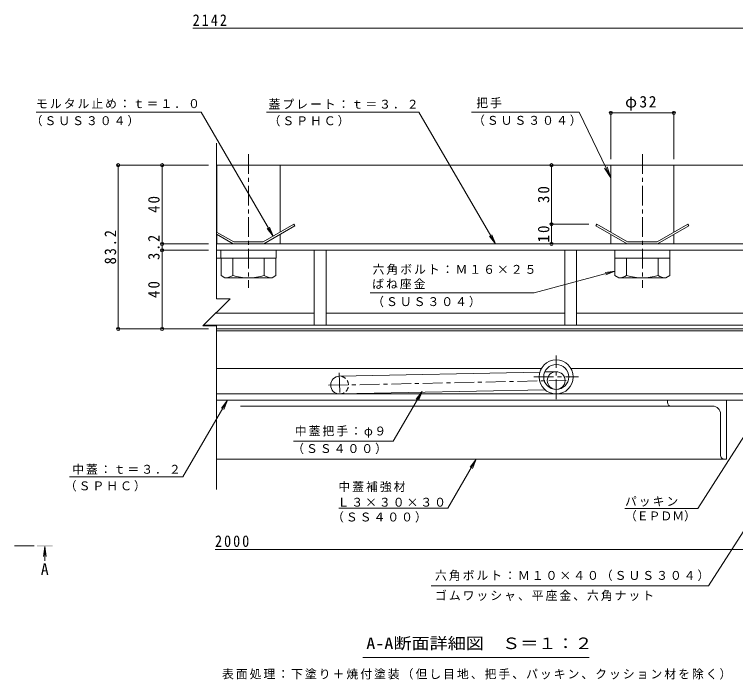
# Model space of a CAD drawing. Units: millimetres on the paper, enlarged 10 times, with parts at other scales. Extents: x -2685 to 2789, y -1962 to 1706.
# Drawn here: x -93 to 1738, y 16 to 1706 of the extents above; entities that cross this region are included whole.
import ezdxf
from ezdxf.enums import TextEntityAlignment as Align

# ---------------------------------------------------------------- set-up
doc = ezdxf.new("R2010")
doc.units = ezdxf.units.MM
doc.header["$LTSCALE"] = 10
doc.header["$PDMODE"] = 32
doc.header["$PDSIZE"] = 8
doc.linetypes.add('CHAIN1', pattern=[8, 5, -1, 1, -1])
doc.linetypes.add('DASHED1', pattern=[1.8, 1.2, -0.6])
for name, color, linetype, lineweight in [('0-2_仕上', 4, 'Continuous', 9), ('0-5_寸法', 7, 'Continuous', 9), ('D-2', 3, 'Continuous', 9), ('D-3', 4, 'Continuous', 9), ('D-5', 7, 'Continuous', 9), ('D-6', 6, 'Continuous', 9), ('D-8', 5, 'Continuous', 5), ('D-9', 134, 'Continuous', 5), ('D-A', 3, 'Continuous', 9), ('D-B', 6, 'Continuous', 9), ('D-C', 2, 'Continuous', 9), ('D-D', 2, 'Continuous', 9), ('D-F', 7, 'Continuous', 9)]:
    doc.layers.add(name, color=color, linetype=linetype, lineweight=lineweight)
doc.styles.add('ＭＳ ゴシック', font='')
doc.styles.get('ＭＳ ゴシック').set_extended_font_data('MS Gothic')

msp = doc.modelspace()

# ---------------------------------------------------------------- linework, layer by layer
at = {"layer": '0-2_仕上', "linetype": 'CHAIN1'}
msp.add_line((-93.27, 356.04), (-36.28, 356.04), dxfattribs=at)
at = {"layer": '0-2_仕上'}
for q in [(-19.54, 329.26), (-13.02, 329.26), (-16.28, 318.44)]:
    msp.add_line((-16.28, 354.04), q, dxfattribs=at)
msp.add_solid([(-36.28, 354.04), (-36.28, 358.04), (3.72, 354.04), (3.72, 358.04)], dxfattribs=at)
at = {"layer": 'D-2'}
for p, q in [((2007.84, 1122.91), (419.84, 1122.91)), ((419.84, 1106.91), (2007.84, 1106.91))]:
    msp.add_line(p, q, dxfattribs=at)
at = {"layer": 'D-2', "linetype": 'CHAIN1'}
for p, q in [((1282.34, 728.42), (1282.34, 839.4)), ((1225.59, 785.16), (1339.08, 785.16))]:
    msp.add_line(p, q, dxfattribs=at)
at = {"layer": 'D-2'}
for radius in [43.25, 31.75]:
    msp.add_circle((1282.34, 785.16), radius, dxfattribs=at)
at = {"layer": 'D-3'}
for p, q in [((1994.84, 1322.91), (419.84, 1322.91)), ((616.53, 1172.91), (538.59, 1127.91)), ((1385.64, 1172.91), (1383.14, 1168.58)), ((1385.64, 1172.91), (1463.58, 1127.91)), ((1616.53, 1172.91), (1538.58, 1127.91)), ((1616.53, 1172.91), (1619.03, 1168.58)), ((1383.14, 1168.58), (1462.24, 1122.91)), ((1619.03, 1168.58), (1539.92, 1122.91)), ((419.84, 1153.17), (463.59, 1127.91)), ((419.84, 1147.4), (462.25, 1122.91)), ((539.93, 1122.91), (462.25, 1122.91)), ((463.59, 1127.91), (538.59, 1127.91)), ((1462.24, 1122.91), (1539.92, 1122.91)), ((1538.58, 1127.91), (1463.58, 1127.91))]:
    msp.add_line(p, q, dxfattribs=at)
msp.add_lwpolyline([(616.53, 1172.91), (619.03, 1168.58), (539.93, 1122.91)], dxfattribs=at)
at = {"layer": 'D-5'}
for p, q in [((-38.04, 1457.66), (380.9, 1457.66)), ((563.83, 1142.49), (380.9, 1457.66)), ((546.69, 1457.66), (933.88, 1457.66)), ((1128.17, 1122.91), (933.88, 1457.66)), ((1340.67, 1457.66), (1067.42, 1457.66)), ((1340.67, 1457.66), (1421.08, 1290.57)), ((1421.08, 1290.57), (1411.71, 1319.07)), ((1421.08, 1290.57), (1404.66, 1315.68)), ((563.83, 1142.49), (548.57, 1162.28)), ((563.83, 1142.49), (554.21, 1165.56)), ((1128.17, 1122.91), (1112.91, 1142.71)), ((1128.17, 1122.91), (1118.55, 1145.99)), ((1431.58, 1054.06), (1406.8, 1050.8)), ((809.64, 999.11), (1226.49, 999.11)), ((942.35, 748.56), (927.08, 728.76)), ((942.35, 748.56), (932.73, 725.48)), ((334.67, 531.09), (447.74, 725.91)), ((447.74, 725.91), (432.48, 706.11)), ((447.74, 725.91), (438.12, 702.83)), ((1641.6, 450.78), (1793.32, 688.89)), ((1669.38, 254.78), (1887.79, 597.53)), ((1007.63, 451.96), (1079.58, 575.91)), ((1079.58, 575.91), (1064.31, 556.11)), ((1079.58, 575.91), (1069.96, 552.83)), ((46.95, 531.09), (334.67, 531.09)), ((730.68, 451.96), (1007.63, 451.96)), ((1457.03, 450.78), (1641.6, 450.78)), ((964.5, 254.78), (1669.38, 254.78)), ((1366.35, 72.57), (791.35, 72.57))]:
    msp.add_line(p, q, dxfattribs=at)
for points in [[(1226.49, 999.11), (1431.58, 1054.06), (1408.49, 1044.5)], [(614.95, 621.64), (868.68, 621.64), (942.35, 748.56)]]:
    msp.add_lwpolyline(points, dxfattribs=at)
at = {"layer": 'D-6'}
for p, q in [((419.84, 906.91), (2074.84, 906.91)), ((419.84, 901.91), (2074.84, 901.91)), ((1244.96, 806.91), (419.84, 806.91)), ((1319.72, 806.91), (1889.84, 806.91)), ((731.87, 786.9), (1240.9, 797.55)), ((1253.21, 797.8), (1281.87, 798.4)), ((732.81, 741.91), (1253.64, 752.8)), ((1282.34, 753.4), (1282.81, 753.41))]:
    msp.add_line(p, q, dxfattribs=at)
at = {"layer": 'D-6', "linetype": 'CHAIN1'}
for p, q in [((731.68, 795.91), (732.93, 736.03)), ((703.82, 763.81), (1307.62, 776.44))]:
    msp.add_line(p, q, dxfattribs=at)
at = {"layer": 'D-6'}
msp.add_circle((1282.34, 775.91), 22.5, dxfattribs=at)
msp.add_arc((732.34, 764.41), 22.5, 90, 270, dxfattribs=at)
at = {"layer": 'D-6', "linetype": 'DASHED1'}
msp.add_arc((732.34, 764.41), 22.5, 270, 90, dxfattribs=at)
at = {"layer": 'D-8'}
for p, q in [((419.84, 1106.91), (1964.84, 1106.91)), ((1764.84, 916.91), (387.34, 916.91))]:
    msp.add_line(p, q, dxfattribs=at)
at = {"layer": 'D-9'}
for p, q in [((431.59, 1086.91), (431.59, 1042.4)), ((461.09, 1042.4), (461.09, 1086.91)), ((541.09, 1042.4), (541.09, 1086.91)), ((570.59, 1086.91), (570.59, 1042.54)), ((1431.58, 1086.91), (1431.58, 1042.54)), ((1461.09, 1042.4), (1461.09, 1086.91)), ((1541.09, 1042.4), (1541.09, 1086.91)), ((1570.59, 1086.91), (1570.59, 1042.4)), ((441.09, 1036.91), (431.59, 1042.4)), ((441.09, 1036.91), (560.84, 1036.91)), ((561.04, 1037.03), (570.59, 1042.54)), ((1441.13, 1037.03), (1431.58, 1042.54)), ((1561.09, 1036.91), (1441.33, 1036.91)), ((1561.09, 1036.91), (1570.59, 1042.4))]:
    msp.add_line(p, q, dxfattribs=at)
for centre, radius, start, end in [((442.38, 1071.42), 34.53, 267.86055, 302.81094), ((501.09, 1185.51), 148.6, 254.38446, 285.61554), ((559.8, 1071.42), 34.53, 237.18906, 272.13945), ((1442.37, 1071.42), 34.53, 267.86055, 302.81094), ((1501.08, 1185.51), 148.6, 254.38446, 285.61554), ((1559.8, 1071.42), 34.53, 237.18906, 272.13945)]:
    msp.add_arc(centre, radius, start, end, dxfattribs=at)
at = {"layer": 'D-A'}
for p, q in [((2000.34, 741.91), (419.84, 741.91)), ((419.84, 725.91), (2000.34, 725.91))]:
    msp.add_line(p, q, dxfattribs=at)
at = {"layer": 'D-B', "color": 4}
for p, q in [((419.84, 1106.91), (668.17, 1106.91)), ((668.17, 1106.91), (668.17, 946.91)), ((698.17, 946.91), (698.17, 1106.91)), ((698.17, 1106.91), (1304, 1106.91)), ((1304, 1106.91), (1304, 946.91)), ((668.17, 946.91), (417.34, 946.91)), ((1304, 946.91), (698.17, 946.91)), ((1334, 946.91), (1939.84, 946.91))]:
    msp.add_line(p, q, dxfattribs=at)
at = {"layer": 'D-B'}
for p, q in [((1564.84, 725.91), (480.75, 725.91)), ((1564.84, 725.91), (1714.84, 725.91)), ((1564.84, 720.91), (1564.84, 725.91)), ((1714.84, 725.91), (1714.84, 575.91)), ((1574.84, 710.91), (480.75, 710.91)), ((1574.84, 710.91), (1679.84, 710.91)), ((1699.84, 585.91), (1699.84, 690.91)), ((1709.84, 575.91), (419.84, 575.91)), ((1709.84, 575.91), (1714.84, 575.91))]:
    msp.add_line(p, q, dxfattribs=at)
at = {"layer": 'D-B', "color": 4}
msp.add_lwpolyline([(1939.84, 1106.91), (1334, 1106.91), (1334, 946.91)], dxfattribs=at)
at = {"layer": 'D-B'}
for centre, radius, start, end in [((1574.84, 720.91), 10, 180, 270), ((1679.84, 690.91), 20, 0, 90), ((1709.84, 585.91), 10, 180, 270)]:
    msp.add_arc(centre, radius, start, end, dxfattribs=at)
at = {"layer": 'D-C', "linetype": 'CHAIN1'}
for p, q in [((501.09, 1350.59), (501.09, 1011.28)), ((1501.09, 1350.59), (1501.09, 1011.28))]:
    msp.add_line(p, q, dxfattribs=at)
at = {"layer": 'D-C'}
for p, q in [((581.09, 1322.91), (419.84, 1322.91)), ((421.09, 1152.45), (421.09, 1322.91)), ((581.09, 1152.45), (581.09, 1322.91)), ((1421.08, 1322.91), (1581.09, 1322.91)), ((1421.08, 1152.45), (1421.08, 1322.91)), ((1581.09, 1152.45), (1581.09, 1322.91)), ((421.09, 1122.91), (421.09, 1146.68)), ((581.09, 1122.91), (581.09, 1146.67)), ((1421.08, 1122.91), (1421.08, 1146.67)), ((1581.09, 1122.91), (1581.09, 1146.68)), ((419.84, 1122.91), (581.09, 1122.91)), ((1581.09, 1122.91), (1421.08, 1122.91))]:
    msp.add_line(p, q, dxfattribs=at)
at = {"layer": 'D-C', "color": 134, "lineweight": 5}
for p, q in [((571.09, 1106.91), (419.84, 1106.91)), ((431.09, 1106.91), (431.09, 1086.91)), ((571.09, 1106.91), (571.09, 1086.91)), ((1431.08, 1106.91), (1571.08, 1106.91)), ((1571.08, 1106.91), (1571.08, 1086.91)), ((571.09, 1086.91), (419.84, 1086.91))]:
    msp.add_line(p, q, dxfattribs=at)
msp.add_lwpolyline([(1431.08, 1106.91), (1431.08, 1086.91), (1571.08, 1086.91)], dxfattribs=at)
at = {"layer": 'D-D'}
for p, q in [((668.17, 916.91), (668.17, 1106.91)), ((668.17, 1106.91), (698.17, 1106.91)), ((698.17, 1106.91), (698.17, 916.91)), ((1304, 1106.91), (1304, 916.91)), ((1334, 1106.91), (1304, 1106.91)), ((1334, 916.91), (1334, 1106.91)), ((698.17, 916.91), (668.17, 916.91)), ((1304, 916.91), (1334, 916.91))]:
    msp.add_line(p, q, dxfattribs=at)
at = {"layer": 'D-F'}
for p, q in [((2119.84, 1670.89), (359.38, 1670.89)), ((1421.09, 1337.91), (1421.09, 1460.53)), ((1421.09, 1455.53), (1581.09, 1455.53)), ((1581.09, 1337.91), (1581.09, 1460.53)), ((419.84, 1378.67), (419.84, 983.82)), ((399.84, 1322.91), (167.29, 1322.91)), ((170.29, 906.91), (170.29, 1322.91)), ((281.73, 1122.91), (281.73, 1322.91)), ((1270.38, 1172.91), (1270.38, 1322.91)), ((1267.38, 1172.91), (1365.64, 1172.91)), ((1270.38, 1122.91), (1270.38, 1172.91)), ((399.84, 1122.91), (276.73, 1122.91)), ((281.73, 1106.91), (281.73, 1122.91)), ((399.84, 1106.91), (276.73, 1106.91)), ((281.73, 906.91), (281.73, 1106.91)), ((454.24, 983.82), (385.43, 915)), ((419.84, 983.82), (454.24, 983.82)), ((167.29, 906.91), (399.84, 906.91)), ((419.84, 915), (385.43, 915)), ((419.84, 915), (419.84, 499.37)), ((1764.83, 347.01), (416.06, 347.01))]:
    msp.add_line(p, q, dxfattribs=at)
for p in [(1421.09, 1455.53), (1581.09, 1455.53), (170.29, 1322.91), (281.73, 1322.91), (1270.38, 1322.91), (1270.38, 1172.91), (281.73, 1122.91), (1270.38, 1122.91), (281.73, 1106.91), (170.29, 906.91), (281.73, 906.91)]:
    msp.add_point(p, dxfattribs=at)

# ---------------------------------------------------------------- texts
at = {"layer": '0-5_寸法', "color": 2, "style": 'ＭＳ ゴシック'}
msp.add_text('A', height=29.33, dxfattribs=at).set_placement((-26.28, 273.34), align=Align.BOTTOM_LEFT)
at = {"layer": 'D-5', "style": 'ＭＳ ゴシック'}
msp.add_text('（ＥＰＤＭ）', height=21.99, dxfattribs=at).set_placement((1457.03, 414.22), align=Align.BOTTOM_LEFT)
at = {"layer": 'D-5', "color": 2, "style": 'ＭＳ ゴシック', "width": 1.15}
msp.add_text('A-A断面詳細図\u3000Ｓ＝１：２', height=29.33, dxfattribs=at).set_placement((800.1, 85.07), align=Align.BOTTOM_LEFT)
at = {"layer": 'D-5', "char_height": 21.99, "attachment_point": 7, "style": 'ＭＳ ゴシック'}
for s, insert in [('\\T1.17;モルタル止め：ｔ＝１．０', (-38.43, 1466.66)), ('\\T1.17;蓋プレート：ｔ＝３．２', (552.03, 1465.21)), ('\\T1.17;把手', (1079.51, 1467.5)), ('\\T1.17;（ＳＵＳ３０４）', (-51.99, 1421.76)), ('\\T1.17;（ＳＰＨＣ）', (552.03, 1421.54)), ('\\T1.17;（ＳＵＳ３０４）', (1071.1, 1422.6)), ('\\T1.17;六角ボルト：Ｍ１６×２５', (816.16, 1044.46)), ('\\T1.17;ばね座金', (815.12, 1007.74)), ('\\T1.17;（ＳＵＳ３０４）', (815.12, 962.18)), ('\\T1.17;中蓋把手：φ９', (618.67, 630.53)), ('\\T1.17;（ＳＳ４００）', (612.03, 588.99)), ('\\T1.17;中蓋：ｔ＝３．２', (53.38, 536.79)), ('\\T1.17;（ＳＰＨＣ）', (34.7, 494.23)), ('\\T1.17;中蓋補強材', (729.39, 492.46)), ('\\T1.17;Ｌ３×３０×３０', (727.05, 455.27)), ('\\T1.17;パッキン', (1457.03, 455.61)), ('\\T1.17;（ＳＳ４００）', (713.2, 415.13)), ('\\T1.17;六角ボルト：Ｍ１０×４０（ＳＵＳ３０４）', (974.65, 266.8)), ('\\T1.17;ゴムワッシャ、平座金、六角ナット', (974.65, 215.97)), ('\\T1.17;表面処理：下塗り＋焼付塗装（但し目地、把手、パッキン、クッション材を除く）', (433.85, 16.44))]:
    msp.add_mtext(s, dxfattribs=dict(at, insert=insert))
at = {"layer": 'D-F', "color": 2, "char_height": 29.33, "attachment_point": 7, "style": 'ＭＳ ゴシック'}
for s, insert in [('\\T1.28;\\W0.9;2142', (359.38, 1676.89)), ('\\T1.19;φ32', (1457.34, 1461.53)), ('\\T1.28;\\W0.9;2000', (416.06, 353.01))]:
    msp.add_mtext(s, dxfattribs=dict(at, insert=insert))
at = {"layer": 'D-F', "color": 2, "char_height": 29.33, "attachment_point": 7, "rotation": 90, "style": 'ＭＳ ゴシック'}
for s, insert in [('\\T1.27;\\W0.95;30', (1265.38, 1226.66)), ('\\T1.27;\\W0.95;40', (275.73, 1201.66)), ('\\T1.28;\\W0.9;83.2', (165.29, 1071.16)), ('\\T1.27;\\W0.95;10', (1265.38, 1126.66)), ('\\T1.27;\\W0.9;3.2', (275.73, 1082.41)), ('\\T1.27;\\W0.95;40', (275.73, 985.66))]:
    msp.add_mtext(s, dxfattribs=dict(at, insert=insert))

doc.saveas('drawing.dxf')
